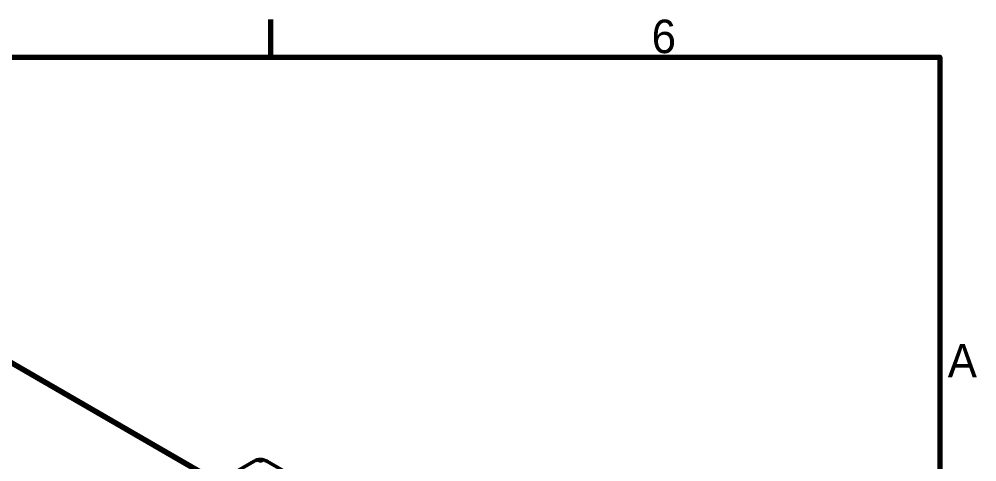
# Model space of a CAD drawing. Header units: millimetres. Extents: x -463 to 492, y -65 to 271.
# Drawn here: x -175.3 to -99.9, y 230.3 to 265.1 of the extents above; entities that cross this region are included whole.
import ezdxf

# ---------------------------------------------------------------- set-up
doc = ezdxf.new("R2010")
doc.units = ezdxf.units.MM
for name, color, linetype, lineweight in [('경계(ISO)', 7, 'Continuous', 70), ('외형선(ISO)', 7, 'Continuous', 50), ('좁은 외형선(ISO)', 7, 'Continuous', 35)]:
    doc.layers.add(name, color=color, linetype=linetype, lineweight=lineweight)
doc.styles.add('레이블 문자 (JIS)', font='')
doc.styles.get('레이블 문자 (JIS)').set_extended_font_data('Gulim')

# ---------------------------------------------------------------- blocks, each defined once
blk = doc.blocks.new('경계 Default Border')
at = {"layer": '경계(ISO)'}
blk.add_line((350, 287), (350, 290.4), dxfattribs=at)
at = {"layer": '경계(ISO)', "flags": 128}
blk.add_lwpolyline([(10, 10), (10, 287), (410, 287), (410, 10), (10, 10)], dxfattribs=at)
at = {"layer": '경계(ISO)', "char_height": 3, "attachment_point": 7, "style": '레이블 문자 (JIS)'}
for s, insert in [('6', (384.154, 287.33)), ('A', (410.705, 258.293))]:
    blk.add_mtext(s, dxfattribs=dict(at, insert=insert))

msp = doc.modelspace()

# ---------------------------------------------------------------- linework, layer by layer
at = {"layer": '외형선(ISO)', "color": 0}
for p, q in [((-159.70412, 228.65262), (-184.51352, 242.97633)), ((-159.55336, 228.73966), (-183.01352, 242.28438)), ((-170.07275, 222.66628), (-156.77914, 230.34135)), ((-148.20808, 225.97019), (-155.77914, 230.34135))]:
    msp.add_line(p, q, dxfattribs=at)
msp.add_arc((-156.27914, 229.47533), 1, 60, 120, dxfattribs=at)
at = {"layer": '좁은 외형선(ISO)', "color": 0}
for major_axis, start_param, end_param in [((-0.5, 0.86603), 5.49778714, 6.28318531), ((0.5, 0.86603), 0, 0.78539816)]:
    msp.add_ellipse((-156.27914, 229.47533), major_axis=major_axis, ratio=0.57735027, start_param=start_param, end_param=end_param, dxfattribs=at)

# ---------------------------------------------------------------- block references
at = {"color": 0, "xscale": 0.8778375, "yscale": 0.8778375, "zscale": 0.8778375}
msp.add_blockref('경계 Default Border', (-462.70924, 10.20309), dxfattribs=at)

doc.saveas('drawing.dxf')
